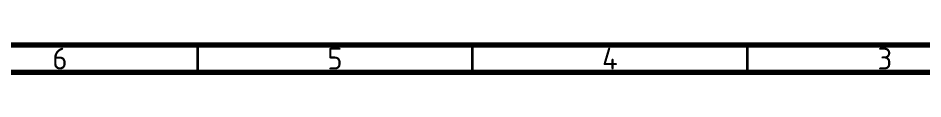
# Model space of a CAD drawing. Header units: inches. Extents: x 975 to 1816, y 133 to 420.
# Drawn here: x 1188.2 to 1303.3, y 416.4 to 419.9 of the extents above; entities that cross this region are included whole.
import ezdxf

# ---------------------------------------------------------------- set-up
doc = ezdxf.new("R2010")
doc.units = ezdxf.units.IN
doc.header["$MEASUREMENT"] = 0
doc.layers.get('0').update_dxf_attribs({"lineweight": 30})
doc.styles.add('TCVN', font='tcvn+7284-2003r.ttf', dxfattribs={"height": 2.5})

msp = doc.modelspace()

# ---------------------------------------------------------------- linework, layer by layer
at = {"color": 7, "linetype": 'Continuous', "lineweight": 70}
for p, q in [((975.11, 419.93), (1376.91, 419.93)), ((978.61, 416.43), (1373.41, 416.43))]:
    msp.add_line(p, q, dxfattribs=at)
at = {"color": 7, "linetype": 'Continuous', "lineweight": 35}
for p, q in [((1211.01, 416.43), (1211.01, 419.93)), ((1246.01, 416.43), (1246.01, 419.93)), ((1281.01, 416.43), (1281.01, 419.93))]:
    msp.add_line(p, q, dxfattribs=at)

# ---------------------------------------------------------------- texts
at = {"color": 7, "linetype": 'Continuous', "lineweight": 0, "char_height": 2.78, "attachment_point": 2, "style": 'TCVN'}
for s, insert in [('6', (1193.48, 419.55)), ('5', (1228.48, 419.55)), ('4', (1263.48, 419.55)), ('3', (1298.48, 419.55))]:
    msp.add_mtext(s, dxfattribs=dict(at, insert=insert))

doc.saveas('drawing.dxf')
